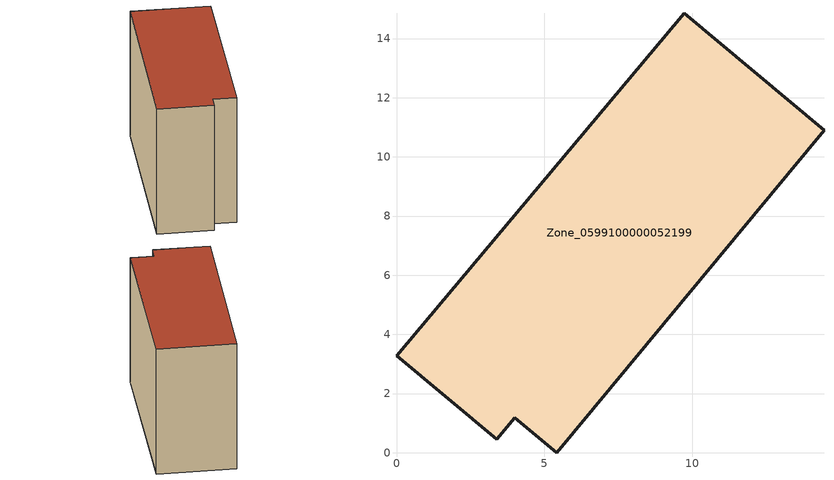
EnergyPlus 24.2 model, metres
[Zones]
Zone_0599100000052199
 floor ground (C_G): 9.73,14.86 14.45,10.9 5.42,0 3.99,1.19 3.38,0.46 0,3.28 z0
 wall outside (C_F): 14.45,10.9 9.73,14.86 0,3.28 3.38,0.46 3.99,1.19 5.42,0 14.45,10.9 z0:10.89
 roof outside (C_R): 9.73,14.86 0,3.28 3.38,0.46 3.99,1.19 5.42,0 14.45,10.9 z10.89
[BUILDING]
Pand.0599100000052199: North Axis=0; Terrain=City; Loads Convergence Tolerance Value=0.04; Temperature Convergence Tolerance Value=0.4; Solar Distribution=FullExterior; Maximum Number of Warmup Days=25; Minimum Number of Warmup Days=1
[Site:Location]
Rotterdam.The.Hague.AP_ZH_NLD Design_Conditions: Latitude=51.96; Longitude=4.45; Time Zone=1; Elevation=-4.5
[SITE:GROUNDTEMPERATURE:BUILDINGSURFACE]
18, 18, 18, 18, 18, 18, 18, 18, 18, 18, 18, 18
[MATERIAL] Thermal Absorptance=0.9; Solar Absorptance=0.7; Visible Absorptance=0.7
Name | Roughness | Thickness | Conductivity | Density | Specific Heat
G.TI.1946 | MediumSmooth | 0.15 | 1 | 540 | 1210
F.TI.1946 | Rough | 0.3 | 0.857143 | 1920 | 840
R.TI.1946 | MediumRough | 0.2 | 0.1 | 1500 | 1000
[CONSTRUCTION]
C_G: G.TI.1946
C_F: F.TI.1946
C_R: R.TI.1946
[ZONE]
Zone_0599100000052199: Type=1; Multiplier=1; Ceiling Height=Autocalculate; Volume=Autocalculate; Floor Area=autocalculate; Part of Total Floor Area=Yes
[ZONEINFILTRATION:DESIGNFLOWRATE]
Infil_Zone_0599100000052199: Zone or ZoneList or Space or SpaceList=Zone_0599100000052199; Schedule=AlwaysOn; Design Flow Rate Calculation Method=Flow/Area; Flow Rate per Floor Area=0.003; Constant Term Coefficient=1; Temperature Term Coefficient=0; Velocity Term Coefficient=0; Velocity Squared Term Coefficient=0
[HVACTEMPLATE:ZONE:IDEALLOADSAIRSYSTEM]
Zone_0599100000052199: Maximum Heating Supply Air Temperature=50; Minimum Cooling Supply Air Temperature=13; Maximum Heating Supply Air Humidity Ratio=0.0156; Minimum Cooling Supply Air Humidity Ratio=0.0077; Heating Limit=NoLimit; Cooling Limit=NoLimit; Dehumidification Control Type=ConstantSensibleHeatRatio; Cooling Sensible Heat Ratio=0.7; Dehumidification Setpoint=60; Humidification Control Type=None; Humidification Setpoint=30; Outdoor Air Method=None; Outdoor Air Flow Rate per Person=0.00944; Outdoor Air Flow Rate per Zone Floor Area=0; Outdoor Air Flow Rate per Zone=0; Demand Controlled Ventilation Type=None; Outdoor Air Economizer Type=NoEconomizer; Heat Recovery Type=None; Sensible Heat Recovery Effectiveness=0.7; Latent Heat Recovery Effectiveness=0.65
[ZONECONTROL:THERMOSTAT]
ThermostatControl_Zone_0599100000052199: Zone or ZoneList=Zone_0599100000052199; Control Type Schedule=DualSetpointControlType; Control 1=Thermostat_Zone_0599100000052199; Temperature Difference Between Cutout And Setpoint=0
[THERMOSTATSETPOINT:DUALSETPOINT]
Thermostat_Zone_0599100000052199: Heating Setpoint Temperature Schedule=HeatingSetpoint_Zone_0599100000052199; Cooling Setpoint Temperature Schedule=CoolingSetpoint_Zone_0599100000052199
[SCHEDULE:COMPACT]
HeatingSetpoint_Zone_0599100000052199: Through: 12/31, For: AllDays, Until: 24:00, 21
CoolingSetpoint_Zone_0599100000052199: Through: 12/31, For: AllDays, Until: 24:00, 24
DualSetpointControlType: Through: 12/31, For: AllDays, Until: 24:00, 4
AlwaysOn: Through: 12/31, For: AllDays, Until: 24:00, 1
